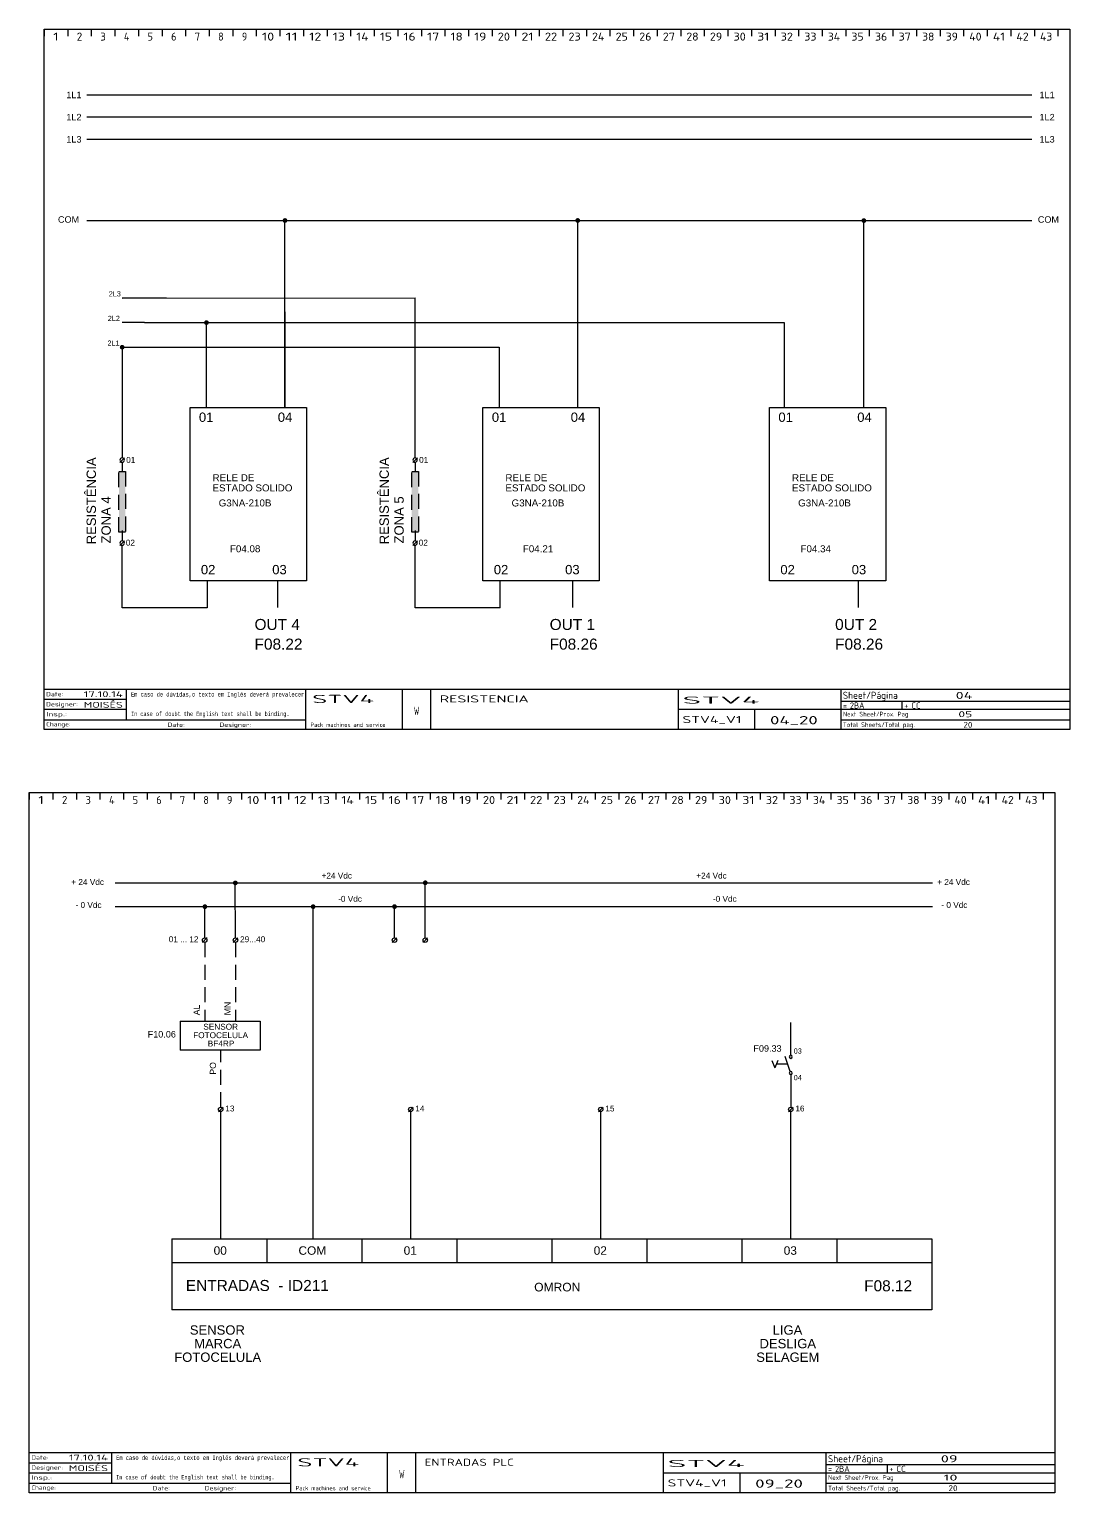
# Model space of a CAD drawing. Header units: millimetres. Extents: x 750 to 2990, y -243 to 998.
# Drawn here: x 2096 to 2537, y 377 to 998 of the extents above; entities that cross this region are included whole.
import ezdxf
from ezdxf.enums import TextEntityAlignment as Align

# ---------------------------------------------------------------- set-up
doc = ezdxf.new("R2010")
doc.units = ezdxf.units.MM
doc.linetypes.add('DASHED2', pattern=[9.525, 6.35, -3.175])
doc.linetypes.add('SOLID', pattern=[0])
for name, color, linetype in [('1', 3, 'Continuous'), ('3', 1, 'Continuous'), ('4', 6, 'DASHED2'), ('6', 7, 'Continuous')]:
    doc.layers.add(name, color=color, linetype=linetype)
doc.styles.add('MOJÚLU', font='arial.ttf')
doc.styles.add('MONOTXT', font='monotxt')
doc.styles.get("Standard").update_dxf_attribs({"font": 'ISOCP.SHX'})

# ---------------------------------------------------------------- blocks, each defined once
blk = doc.blocks.new('a4 legenda')
at = {"color": 1, "linetype": 'SOLID'}
for p, q in [((-435, 0), (-435, 297)), ((-435, 297), (-435, 294.03)), ((-435, 297), (0, 297)), ((-425, 297), (-425, 294.03)), ((-415, 297), (-415, 294.03)), ((-405, 297), (-405, 294.03)), ((-395, 297), (-395, 294.03)), ((-385, 297), (-385, 294.03)), ((-375, 297), (-375, 294.03)), ((-365, 297), (-365, 294.03)), ((-355, 297), (-355, 294.03)), ((-345, 297), (-345, 294.03)), ((-335, 297), (-335, 294.03)), ((-325, 297), (-325, 294.03)), ((-315, 297), (-315, 294.03)), ((-305, 297), (-305, 294.03)), ((-295, 297), (-295, 294.03)), ((-285, 297), (-285, 294.03)), ((-275, 297), (-275, 294.03)), ((-265, 297), (-265, 294.03)), ((-255, 297), (-255, 294.03)), ((-245, 297), (-245, 294.03)), ((-235, 297), (-235, 294.03)), ((-225, 297), (-225, 294.03)), ((-215, 297), (-215, 294.03)), ((-205, 297), (-205, 294.03)), ((-195, 297), (-195, 294.03)), ((-185, 297), (-185, 294.03)), ((-175, 297), (-175, 294.03)), ((-165, 297), (-165, 294.03)), ((-155, 297), (-155, 294.03)), ((-145, 297), (-145, 294.03)), ((-135, 297), (-135, 294.03)), ((-125, 297), (-125, 294.03)), ((-115, 297), (-115, 294.03)), ((-105, 297), (-105, 294.03)), ((-95, 297), (-95, 294.03)), ((-85, 297), (-85, 294.03)), ((-75, 297), (-75, 294.03)), ((-65, 297), (-65, 294.03)), ((-55, 297), (-55, 294.03)), ((-45, 297), (-45, 294.03)), ((-35, 297), (-35, 294.03)), ((-25, 297), (-25, 294.03)), ((-15, 297), (-15, 294.03)), ((-5, 297), (-5, 294.03)), ((0, 297), (0, 0)), ((-435, 17), (0, 17)), ((-435, 12.75), (-400, 12.75)), ((-400, 4), (-400, 17)), ((-324, 0), (-324, 17)), ((-283, 0), (-283, 17)), ((-271, 0), (-271, 17)), ((-166, 0), (-166, 17)), ((-97, 0), (-97, 17)), ((-435, 8.5), (-400, 8.5)), ((-165.8, 8.5), (0, 8.5)), ((-133.5, 0), (-133.5, 8.5)), ((-97, 12), (0, 12)), ((-71, 8.5), (-71, 12)), ((-435, 4), (-324, 4)), ((0, 0), (-435, 0)), ((-97, 4), (0, 4))]:
    blk.add_line(p, q, dxfattribs=at)
for s, width, p, p2 in [('1', 1.933331, (-431.1484, 292.19), (-428.8516, 292.19)), ('2', 1.109181, (-421.1484, 292.19), (-418.8516, 292.19)), ('3', 1.144135, (-411.1484, 292.19), (-408.8516, 292.19)), ('4', 1.041024, (-401.1484, 292.19), (-398.8516, 292.19)), ('5', 1.144135, (-391.1484, 292.19), (-388.8516, 292.19)), ('6', 1.128517, (-381.1484, 292.19), (-378.8516, 292.19)), ('7', 1.230301, (-371.1484, 292.19), (-368.8516, 292.19)), ('8', 1.230301, (-361.1484, 292.19), (-358.8516, 292.19)), ('9', 1.088599, (-351.1484, 292.19), (-348.8516, 292.19)), ('10', 1.454463, (-342.5938, 292.19), (-337.4062, 292.19)), ('11', 1.798176, (-332.594, 292.19), (-327.406, 292.19)), ('12', 1.376908, (-322.594, 292.19), (-317.406, 292.19)), ('13', 1.400421, (-312.594, 292.19), (-307.406, 292.19)), ('14', 1.329086, (-302.594, 292.19), (-297.406, 292.19)), ('15', 1.400421, (-292.594, 292.19), (-287.406, 292.19)), ('16', 1.389997, (-282.594, 292.19), (-277.406, 292.19)), ('17', 1.455666, (-272.594, 292.19), (-267.406, 292.19)), ('18', 1.455666, (-262.594, 292.19), (-257.406, 292.19)), ('19', 1.362748, (-252.594, 292.19), (-247.406, 292.19)), ('20', 1.22199, (-242.594, 292.19), (-237.406, 292.19)), ('21', 1.455666, (-232.594, 292.19), (-227.406, 292.19)), ('22', 1.166703, (-222.594, 292.19), (-217.406, 292.19)), ('23', 1.18354, (-212.594, 292.19), (-207.406, 292.19)), ('24', 1.132185, (-202.594, 292.19), (-197.406, 292.19)), ('25', 1.18354, (-192.594, 292.19), (-187.406, 292.19)), ('26', 1.176086, (-182.594, 292.19), (-177.406, 292.19)), ('27', 1.222759, (-172.594, 292.19), (-167.406, 292.19)), ('28', 1.222759, (-162.594, 292.19), (-157.406, 292.19)), ('29', 1.15652, (-152.594, 292.19), (-147.406, 292.19)), ('30', 1.22199, (-142.594, 292.19), (-137.406, 292.19)), ('31', 1.455666, (-132.594, 292.19), (-127.406, 292.19)), ('32', 1.166703, (-122.594, 292.19), (-117.406, 292.19)), ('33', 1.18354, (-112.594, 292.19), (-107.406, 292.19)), ('34', 1.132185, (-102.594, 292.19), (-97.406, 292.19)), ('35', 1.18354, (-92.594, 292.19), (-87.406, 292.19)), ('36', 1.176086, (-82.594, 292.19), (-77.406, 292.19)), ('37', 1.222759, (-72.594, 292.19), (-67.406, 292.19)), ('38', 1.222759, (-62.594, 292.19), (-57.406, 292.19)), ('39', 1.15652, (-52.594, 292.19), (-47.406, 292.19)), ('40', 1.131525, (-42.594, 292.19), (-37.406, 292.19)), ('41', 1.329086, (-32.594, 292.19), (-27.406, 292.19)), ('42', 1.083961, (-22.594, 292.19), (-17.406, 292.19)), ('43', 1.098481, (-12.594, 292.19), (-7.406, 292.19))]:
    blk.add_text(s, height=3.39429, dxfattribs=dict(at, width=width)).set_placement(p, p2, align=Align.FIT)
for tag, height, width, p, p2 in [('(142) ', 1.8, 1.384181, (-434.15225, 14.04), (-426.80225, 14.04)), ('(135) Drawn Date', 2.5, 1.427604, (-418.2115, 13.6667), (-401.6156, 13.6667)), ('(133) Page Descr. 1', 3, 1.16129, (-267.254, 11.4), (-229.454, 11.4)), ('(117) Project ', 3, 1.11732, (-164.254, 10.9), (-131.564, 10.9)), ('(127) ', 3, 0.973466, (-96.247, 12.9416), (-72.924, 12.9416)), ('(130) Current Project Page', 3, 1.220513, (-48.386, 12.9), (-41.246, 12.9)), ('(140) ', 1.8, 1.730061, (-434.15225, 5.54), (-425.26925, 5.54)), ('(141) ', 1.8, 1.399341, (-434.15225, 9.78), (-420.6703, 9.78)), ('(134) Drawn by', 2.5, 1.52606, (-418.2115, 9.16667), (-401.6156, 9.16667)), ('(132) Project Descr. 4', 3.5, 0.71218, (-278.184, 6.13333), (-275.816, 6.13333)), ('(126) Page Descr. 2', 2.5, 1.274498, (-267.211, 7.16667), (-235.711, 7.16667)), ('(121) ', 2.6, 1.23007, (-96.22, 8.81333), (-94.461, 8.81333)), ('(128) ', 2, 1.069362, (-96.165, 5.46104), (-68.391, 5.46104)), ('(120) Installation Name', 2.6, 1.057778, (-93.22, 8.81333), (-87.032, 8.81333)), ('(123) ', 2.6, 1.23007, (-70.22, 8.81333), (-68.461, 8.81333)), ('(122) Location Name', 2.6, 1.222769, (-67.22, 8.81333), (-63.246, 8.81333)), ('(131) Current Project Page', 2.5, 1.220513, (-47.239, 5.16667), (-41.289, 5.16667)), ('(139) ', 1.8, 1.330262, (-434.15225, 1.28), (-423.7363, 1.28)), ('(136) ', 1.8, 1.384162, (-382.6522, 1.04), (-375.3023, 1.04)), ('(137) ', 1.8, 1.399336, (-360.6522, 1.04), (-347.1703, 1.04)), ('(138) ', 1.8, 1.477527, (-322.052, 1.04), (-290.174, 1.04)), ('(116) Project Description', 3, 1.134799, (-164.254, 2.65), (-139.229, 2.65)), ('(118) Drawing Number', 3.5, 1.218286, (-127.127, 2.13333), (-106.873, 2.13333)), ('(119) ', 2, 1.061557, (-96.165, 0.96104), (-65.693, 0.96104)), ('(129) Number of pages in installation', 2.5, 1.16636, (-45.109, 0.66667), (-41.289, 0.66667))]:
    blk.add_attdef(tag, text='', height=height, dxfattribs=dict(at, width=width)).set_placement(p, p2, align=Align.FIT)
at = {"color": 1, "linetype": 'SOLID', "style": 'MONOTXT'}
for tag, width, p, p2 in [('(114) ', 0.760706, (-398.1522, 13.92), (-324.668, 13.92)), ('(115) ', 0.74678, (-398.1522, 5.65), (-330.942, 5.65))]:
    blk.add_attdef(tag, text='', height=1.8, dxfattribs=dict(at, width=width)).set_placement(p, p2, align=Align.FIT)
at = {"color": 2, "linetype": 'SOLID'}
for tag, width, p, p2 in [('(124) ', 1.179528, (-321.296, 11.1333), (-295.081, 11.1333)), ('(125) ', 1.189122, (-321.296, 5.18333), (-304.024, 5.18333))]:
    blk.add_attdef(tag, text='', height=3.5, dxfattribs=dict(at, width=width)).set_placement(p, p2, align=Align.FIT)

msp = doc.modelspace()

# ---------------------------------------------------------------- linework, layer by layer
for p, q in [((2120.44, 917.01), (2521.28, 917.01)), ((2204.49, 837.61), (2204.49, 917.01)), ((2328.71, 837.61), (2328.71, 917.01)), ((2450.04, 837.61), (2450.04, 917.01)), ((2135.48, 884.11), (2259.72, 884.13)), ((2154.3, 884.11), (2135.48, 884.11)), ((2259.72, 816.28), (2259.72, 884.13)), ((2204.49, 878.2), (2204.49, 837.61)), ((2144.89, 873.68), (2135.48, 873.68)), ((2144.89, 873.68), (2416.25, 873.68)), ((2171.11, 873.68), (2171.11, 837.61)), ((2416.25, 873.68), (2416.25, 837.61)), ((2135.48, 863.25), (2295.38, 863.3)), ((2135.48, 863.25), (2135.48, 816.28)), ((2295.38, 863.3), (2295.38, 837.61)), ((2171.6, 752.62), (2171.6, 764.08)), ((2201.49, 752.78), (2201.49, 764.08)), ((2295.84, 752.62), (2295.84, 764.08)), ((2326.67, 752.78), (2326.67, 764.08)), ((2447.75, 752.78), (2447.75, 764.08)), ((2171.57, 752.62), (2135.48, 752.62)), ((2295.8, 752.62), (2259.72, 752.62)), ((2216.46, 484.92), (2216.46, 625.9)), ((2417.72, 559.11), (2412.97, 559.11))]:
    msp.add_line(p, q)
for points in [[(2164.27, 837.61), (2213.6, 837.61), (2213.6, 764.08), (2164.27, 764.08)], [(2288.51, 837.61), (2337.84, 837.61), (2337.84, 764.08), (2288.51, 764.08)], [(2410.04, 837.61), (2459.37, 837.61), (2459.37, 764.08), (2410.04, 764.08)]]:
    msp.add_lwpolyline(points, close=True)
at = {"layer": '1', "color": 1, "extrusion": (-1.22461e-16, 0, -1)}
for p, q in [((2134.49, 814.35), (2136.47, 816.34)), ((2258.72, 814.35), (2260.71, 816.34)), ((2134.49, 779.16), (2136.47, 781.15)), ((2258.72, 779.16), (2260.71, 781.15))]:
    msp.add_line(p, q, dxfattribs=at)
at = {"layer": '1', "color": 0}
for p, q in [((2479.17, 635.9), (2132.53, 635.9)), ((2183.53, 612.64), (2183.47, 636.15)), ((2264.04, 612.64), (2263.98, 636.15)), ((2419.13, 562.86), (2419.13, 576.69)), ((2419.06, 554.67), (2419.06, 540.83)), ((2156.48, 484.92), (2478.88, 484.92)), ((2156.48, 484.92), (2156.48, 454.92)), ((2196.78, 484.92), (2196.78, 474.92)), ((2237.08, 484.92), (2237.08, 474.92)), ((2277.38, 484.92), (2277.38, 474.92)), ((2317.68, 484.92), (2317.68, 474.92)), ((2357.98, 484.92), (2357.98, 474.92)), ((2398.28, 484.92), (2398.28, 474.92)), ((2438.58, 484.92), (2438.58, 474.92)), ((2478.88, 484.92), (2478.88, 454.92)), ((2156.48, 474.92), (2478.88, 474.92)), ((2478.88, 454.92), (2156.48, 454.92))]:
    msp.add_line(p, q, dxfattribs=at)
at = {"layer": '1'}
for p, q in [((2160.01, 577.3), (2193.97, 577.3)), ((2160.01, 577.3), (2160.01, 564.95)), ((2193.97, 577.3), (2193.97, 564.95)), ((2193.97, 564.95), (2160.01, 564.95)), ((2410.99, 560.66), (2412.31, 557.55)), ((2413.63, 560.66), (2412.31, 557.55)), ((2418.82, 555.94), (2416.63, 562.27))]:
    msp.add_line(p, q, dxfattribs=at)
at = {"layer": '1', "color": 1, "extrusion": (-1.22461e-16, 0, -1)}
for centre in [(-2135.48, 815.35), (-2259.72, 815.35), (-2135.48, 780.16), (-2259.72, 780.16)]:
    msp.add_circle(centre, 0.937, dxfattribs=at)
at = {"layer": '3'}
for p, q in [((2169.81, 611.04), (2169.48, 610.71)), ((2171.46, 612.69), (2171.13, 612.36)), ((2182.87, 611.04), (2182.54, 610.71)), ((2184.52, 612.69), (2184.19, 612.36)), ((2250.32, 611.04), (2249.99, 610.71)), ((2251.97, 612.69), (2251.64, 612.36)), ((2263.38, 611.04), (2263.05, 610.71)), ((2265.03, 612.69), (2264.7, 612.36)), ((2178.26, 540.89), (2176.27, 538.9)), ((2258.86, 540.89), (2256.87, 538.9)), ((2339.46, 540.89), (2337.47, 538.9)), ((2420.06, 540.89), (2418.07, 538.9))]:
    msp.add_line(p, q, dxfattribs=at)
for centre in [(2170.47, 611.7), (2183.53, 611.7), (2250.98, 611.7), (2264.04, 611.7), (2177.26, 539.89), (2257.86, 539.89), (2338.46, 539.89), (2419.06, 539.89)]:
    msp.add_circle(centre, 0.937, dxfattribs=at)
at = {"layer": '4', "extrusion": (-1.22461e-16, 0, -1)}
for p, q in [((2135.48, 814.41), (2135.48, 810.5)), ((2259.72, 814.41), (2259.72, 810.5)), ((2135.48, 785.49), (2135.48, 781.09)), ((2259.72, 785.49), (2259.72, 781.09))]:
    msp.add_line(p, q, dxfattribs=at)
at = {"layer": '4'}
for p, q in [((2170.47, 610.76), (2170.47, 577.3)), ((2183.53, 610.76), (2183.53, 577.3)), ((2177.26, 540.83), (2177.26, 564.95))]:
    msp.add_line(p, q, dxfattribs=at)
for points in [[(2134.08, 810.5), (2136.88, 810.5), (2136.88, 784.75), (2134.08, 784.75)], [(2258.32, 810.5), (2261.12, 810.5), (2261.12, 784.75), (2258.32, 784.75)]]:
    msp.add_lwpolyline(points, close=True, dxfattribs=at)
for points in [[(2134.08, 810.5), (2134.08, 784.75), (2136.88, 810.5), (2136.88, 784.75)], [(2258.32, 810.5), (2258.32, 784.75), (2261.12, 810.5), (2261.12, 784.75)]]:
    msp.add_solid(points, dxfattribs=at)
at = {"layer": '6'}
for p, q in [((2521.28, 970.22), (2120.44, 970.22)), ((2521.28, 960.81), (2120.44, 960.81)), ((2521.28, 951.41), (2120.44, 951.41)), ((2135.48, 752.62), (2135.48, 779.22)), ((2259.72, 752.62), (2259.72, 779.22)), ((2132.53, 625.9), (2479.17, 625.9)), ((2170.47, 612.64), (2170.47, 625.8)), ((2250.98, 612.64), (2250.98, 625.8))]:
    msp.add_line(p, q, dxfattribs=at)
at = {"layer": '6', "color": 1}
for p, q in [((2169.81, 611.04), (2171.13, 612.36)), ((2182.87, 611.04), (2184.19, 612.36)), ((2250.32, 611.04), (2251.64, 612.36)), ((2263.38, 611.04), (2264.7, 612.36))]:
    msp.add_line(p, q, dxfattribs=at)
at = {"layer": '6', "color": 0}
for p, q in [((2177.26, 484.92), (2177.26, 538.96)), ((2257.86, 484.92), (2257.86, 538.96)), ((2338.46, 484.92), (2338.46, 538.96)), ((2419.06, 484.92), (2419.06, 538.96))]:
    msp.add_line(p, q, dxfattribs=at)
at = {"layer": '6'}
for points, const_width in [([(2204.03, 917.01, 1), (2205.03, 917.01, 1)], 1), ([(2328.2, 917.02, 1), (2329.2, 917.02, 1)], 1), ([(2449.57, 916.97, 1), (2450.57, 916.97, 1)], 1), ([(2170.71, 873.68, 1), (2171.71, 873.68, 1)], 1), ([(2134.98, 863.25, 1), (2135.98, 863.25, 1)], 1), ([(2135.48, 863.25, 1), (2135.98, 863.25, 1)], 0.5), ([(2182.97, 635.97, 1), (2183.97, 635.97, 1)], 1), ([(2263.53, 636.04, 1), (2264.53, 636.04, 1)], 1), ([(2170.08, 625.9, 1), (2171.08, 625.9, 1)], 1), ([(2215.96, 625.9, 1), (2216.96, 625.9, 1)], 1), ([(2250.49, 625.93, 1), (2251.49, 625.93, 1)], 1)]:
    msp.add_lwpolyline(points, format="xyb", close=True, dxfattribs=dict(at, const_width=const_width))
for centre, start, end in [((2419.06, 562.2), 90.00013, 180), ((2419.06, 562.2), 180, 269.9999), ((2419.06, 562.2), 0, 89.9999), ((2419.06, 562.2), 270.0001, 0), ((2419.06, 555.33), 90.00013, 180), ((2419.06, 555.33), 180, 269.9999), ((2419.06, 555.33), 0, 89.9999), ((2419.06, 555.33), 270.0001, 0)]:
    msp.add_arc(centre, 0.66, start, end, dxfattribs=at)

# ---------------------------------------------------------------- block references
ref = msp.add_blockref('a4 legenda', (2537.37, 701.13))
ref.add_attrib('(142) ', 'Date:', dxfattribs={"color": 1, "linetype": 'SOLID', "height": 1.8, "width": 1.384181}).set_placement((2103.22, 715.17), (2110.57, 715.17), align=Align.FIT)
ref.add_attrib('(141) ', 'Designer:', dxfattribs={"color": 1, "linetype": 'SOLID', "height": 1.8, "width": 1.399341}).set_placement((2103.22, 710.91), (2116.7, 710.91), align=Align.FIT)
ref.add_attrib('(140) ', 'Insp.:', dxfattribs={"color": 1, "linetype": 'SOLID', "height": 1.8, "width": 1.730061}).set_placement((2103.22, 706.67), (2112.11, 706.67), align=Align.FIT)
ref.add_attrib('(139) ', 'Change:', dxfattribs={"color": 1, "linetype": 'SOLID', "height": 1.8, "width": 1.330262}).set_placement((2103.22, 702.41), (2113.64, 702.41), align=Align.FIT)
ref.add_attrib('(138) ', 'Pack machines and service', dxfattribs={"color": 1, "linetype": 'SOLID', "height": 1.8, "width": 1.138541}).set_placement((2215.32, 702.17), (2247.2, 702.17), align=Align.FIT)
ref.add_attrib('(137) ', 'Designer:', dxfattribs={"color": 1, "linetype": 'SOLID', "height": 1.8, "width": 1.399336}).set_placement((2176.72, 702.17), (2190.2, 702.17), align=Align.FIT)
ref.add_attrib('(136) ', 'Date:', dxfattribs={"color": 1, "linetype": 'SOLID', "height": 1.8, "width": 1.384162}).set_placement((2154.72, 702.17), (2162.07, 702.17), align=Align.FIT)
ref.add_attrib('(135) Drawn Date', '17.10.14', dxfattribs={"color": 1, "linetype": 'SOLID', "height": 2.5, "width": 1.599605}).set_placement((2119.16, 714.79), (2135.76, 714.79), align=Align.FIT)
ref.add_attrib('(134) Drawn by', 'MOISÉS', dxfattribs={"color": 1, "linetype": 'SOLID', "height": 2.5, "width": 1.584483}).set_placement((2119.16, 710.29), (2135.76, 710.29), align=Align.FIT)
ref.add_attrib('(133) Page Descr. 1', 'RESISTENCIA', dxfattribs={"color": 1, "linetype": 'SOLID', "height": 3, "width": 1.691275}).set_placement((2270.12, 712.53), (2307.92, 712.53), align=Align.FIT)
ref.add_attrib('(132) Project Descr. 4', 'W', dxfattribs={"color": 1, "linetype": 'SOLID', "height": 3.5, "width": 0.71218}).set_placement((2259.19, 707.26), (2261.56, 707.26), align=Align.FIT)
ref.add_attrib('(131) Current Project Page', '05', dxfattribs={"color": 1, "linetype": 'SOLID', "height": 2.5, "width": 1.842931}).set_placement((2490.14, 706.29), (2496.09, 706.29), align=Align.FIT)
ref.add_attrib('(130) Current Project Page', '04', dxfattribs={"color": 1, "linetype": 'SOLID', "height": 3, "width": 1.762963}).set_placement((2488.99, 714.03), (2496.13, 714.03), align=Align.FIT)
ref.add_attrib('(129) Number of pages in installation', '20', dxfattribs={"color": 1, "linetype": 'SOLID', "height": 2.5, "width": 1.22163}).set_placement((2492.27, 701.79), (2496.09, 701.79), align=Align.FIT)
ref.add_attrib('(128) ', 'Next Sheet/Prox. Pag', dxfattribs={"color": 1, "linetype": 'SOLID', "height": 2, "width": 1.069362}).set_placement((2441.21, 706.59), (2468.98, 706.59), align=Align.FIT)
ref.add_attrib('(127) ', 'Sheet/Página', dxfattribs={"color": 1, "linetype": 'SOLID', "height": 3, "width": 0.973466}).set_placement((2441.13, 714.07), (2464.45, 714.07), align=Align.FIT)
ref.add_attrib('(124) ', 'STV4', dxfattribs={"color": 2, "linetype": 'SOLID', "height": 3.5, "width": 2.377778}).set_placement((2216.08, 712.26), (2242.29, 712.26), align=Align.FIT)
ref.add_attrib('(123) ', '+', dxfattribs={"color": 1, "linetype": 'SOLID', "height": 2.6, "width": 1.23007}).set_placement((2467.15, 709.94), (2468.91, 709.94), align=Align.FIT)
ref.add_attrib('(122) Location Name', 'CC', dxfattribs={"color": 1, "linetype": 'SOLID', "height": 2.6, "width": 1.222769}).set_placement((2470.15, 709.94), (2474.13, 709.94), align=Align.FIT)
ref.add_attrib('(121) ', '=', dxfattribs={"color": 1, "linetype": 'SOLID', "height": 2.6, "width": 1.23007}).set_placement((2441.15, 709.94), (2442.91, 709.94), align=Align.FIT)
ref.add_attrib('(120) Installation Name', '2BA', dxfattribs={"color": 1, "linetype": 'SOLID', "height": 2.6, "width": 1.057778}).set_placement((2444.15, 709.94), (2450.34, 709.94), align=Align.FIT)
ref.add_attrib('(119) ', 'Total Sheets/Total pag.', dxfattribs={"color": 1, "linetype": 'SOLID', "height": 2, "width": 1.061557}).set_placement((2441.21, 702.09), (2471.68, 702.09), align=Align.FIT)
ref.add_attrib('(118) Drawing Number', '04_20', dxfattribs={"color": 1, "linetype": 'SOLID', "height": 3.5, "width": 1.502772}).set_placement((2410.25, 703.26), (2430.5, 703.26), align=Align.FIT)
ref.add_attrib('(117) Project ', 'STV4', dxfattribs={"color": 1, "linetype": 'SOLID', "height": 3, "width": 3.459259}).set_placement((2373.12, 712.03), (2405.81, 712.03), align=Align.FIT)
ref.add_attrib('(116) Project Description', 'STV4_V1', dxfattribs={"color": 1, "linetype": 'SOLID', "height": 3, "width": 1.476401}).set_placement((2373.12, 703.78), (2398.15, 703.78), align=Align.FIT)
ref.add_attrib('(115) ', 'In case of doubt the English text shall be binding.', dxfattribs={"color": 1, "linetype": 'SOLID', "height": 1.8, "style": 'MONOTXT', "width": 0.74678}).set_placement((2139.22, 706.78), (2206.43, 706.78), align=Align.FIT)
ref.add_attrib('(114) ', 'Em caso de dúvidas,o texto em Inglês deverá prevalecer', dxfattribs={"color": 1, "linetype": 'SOLID', "height": 1.8, "style": 'MONOTXT', "width": 0.760706}).set_placement((2139.22, 715.05), (2212.71, 715.05), align=Align.FIT)
ref = msp.add_blockref('a4 legenda', (2531.07, 377.27))
ref.add_attrib('(142) ', 'Date:', dxfattribs={"color": 1, "linetype": 'SOLID', "height": 1.8, "width": 1.384181}).set_placement((2096.92, 391.31), (2104.27, 391.31), align=Align.FIT)
ref.add_attrib('(141) ', 'Designer:', dxfattribs={"color": 1, "linetype": 'SOLID', "height": 1.8, "width": 1.399341}).set_placement((2096.92, 387.05), (2110.4, 387.05), align=Align.FIT)
ref.add_attrib('(140) ', 'Insp.:', dxfattribs={"color": 1, "linetype": 'SOLID', "height": 1.8, "width": 1.730061}).set_placement((2096.92, 382.81), (2105.8, 382.81), align=Align.FIT)
ref.add_attrib('(139) ', 'Change:', dxfattribs={"color": 1, "linetype": 'SOLID', "height": 1.8, "width": 1.330262}).set_placement((2096.92, 378.55), (2107.34, 378.55), align=Align.FIT)
ref.add_attrib('(138) ', 'Pack machines and service', dxfattribs={"color": 1, "linetype": 'SOLID', "height": 1.8, "width": 1.138541}).set_placement((2209.02, 378.31), (2240.9, 378.31), align=Align.FIT)
ref.add_attrib('(137) ', 'Designer:', dxfattribs={"color": 1, "linetype": 'SOLID', "height": 1.8, "width": 1.399336}).set_placement((2170.42, 378.31), (2183.9, 378.31), align=Align.FIT)
ref.add_attrib('(136) ', 'Date:', dxfattribs={"color": 1, "linetype": 'SOLID', "height": 1.8, "width": 1.384162}).set_placement((2148.42, 378.31), (2155.77, 378.31), align=Align.FIT)
ref.add_attrib('(135) Drawn Date', '17.10.14', dxfattribs={"color": 1, "linetype": 'SOLID', "height": 2.5, "width": 1.599605}).set_placement((2112.86, 390.93), (2129.46, 390.93), align=Align.FIT)
ref.add_attrib('(134) Drawn by', 'MOISÉS', dxfattribs={"color": 1, "linetype": 'SOLID', "height": 2.5, "width": 1.584483}).set_placement((2112.86, 386.43), (2129.46, 386.43), align=Align.FIT)
ref.add_attrib('(133) Page Descr. 1', 'ENTRADAS PLC', dxfattribs={"color": 1, "linetype": 'SOLID', "height": 3, "width": 1.407821}).set_placement((2263.82, 388.67), (2301.62, 388.67), align=Align.FIT)
ref.add_attrib('(132) Project Descr. 4', 'W', dxfattribs={"color": 1, "linetype": 'SOLID', "height": 3.5, "width": 0.71218}).set_placement((2252.89, 383.4), (2255.26, 383.4), align=Align.FIT)
ref.add_attrib('(131) Current Project Page', '10', dxfattribs={"color": 1, "linetype": 'SOLID', "height": 2.5, "width": 2.264968}).set_placement((2483.83, 382.43), (2489.78, 382.43), align=Align.FIT)
ref.add_attrib('(130) Current Project Page', '09', dxfattribs={"color": 1, "linetype": 'SOLID', "height": 3, "width": 1.800856}).set_placement((2482.69, 390.17), (2489.83, 390.17), align=Align.FIT)
ref.add_attrib('(129) Number of pages in installation', '20', dxfattribs={"color": 1, "linetype": 'SOLID', "height": 2.5, "width": 1.22163}).set_placement((2485.96, 377.93), (2489.78, 377.93), align=Align.FIT)
ref.add_attrib('(128) ', 'Next Sheet/Prox. Pag', dxfattribs={"color": 1, "linetype": 'SOLID', "height": 2, "width": 1.069362}).set_placement((2434.91, 382.73), (2462.68, 382.73), align=Align.FIT)
ref.add_attrib('(127) ', 'Sheet/Página', dxfattribs={"color": 1, "linetype": 'SOLID', "height": 3, "width": 0.973466}).set_placement((2434.83, 390.21), (2458.15, 390.21), align=Align.FIT)
ref.add_attrib('(124) ', 'STV4', dxfattribs={"color": 2, "linetype": 'SOLID', "height": 3.5, "width": 2.377778}).set_placement((2209.78, 388.4), (2235.99, 388.4), align=Align.FIT)
ref.add_attrib('(123) ', '+', dxfattribs={"color": 1, "linetype": 'SOLID', "height": 2.6, "width": 1.23007}).set_placement((2460.85, 386.08), (2462.61, 386.08), align=Align.FIT)
ref.add_attrib('(122) Location Name', 'CC', dxfattribs={"color": 1, "linetype": 'SOLID', "height": 2.6, "width": 1.222769}).set_placement((2463.85, 386.08), (2467.83, 386.08), align=Align.FIT)
ref.add_attrib('(121) ', '=', dxfattribs={"color": 1, "linetype": 'SOLID', "height": 2.6, "width": 1.23007}).set_placement((2434.85, 386.08), (2436.61, 386.08), align=Align.FIT)
ref.add_attrib('(120) Installation Name', '2BA', dxfattribs={"color": 1, "linetype": 'SOLID', "height": 2.6, "width": 1.057778}).set_placement((2437.85, 386.08), (2444.04, 386.08), align=Align.FIT)
ref.add_attrib('(119) ', 'Total Sheets/Total pag.', dxfattribs={"color": 1, "linetype": 'SOLID', "height": 2, "width": 1.061557}).set_placement((2434.91, 378.23), (2465.38, 378.23), align=Align.FIT)
ref.add_attrib('(118) Drawing Number', '09_20', dxfattribs={"color": 1, "linetype": 'SOLID', "height": 3.5, "width": 1.541402}).set_placement((2403.95, 379.4), (2424.2, 379.4), align=Align.FIT)
ref.add_attrib('(117) Project ', 'STV4', dxfattribs={"color": 1, "linetype": 'SOLID', "height": 3, "width": 3.459259}).set_placement((2366.82, 388.17), (2399.51, 388.17), align=Align.FIT)
ref.add_attrib('(116) Project Description', 'STV4_V1', dxfattribs={"color": 1, "linetype": 'SOLID', "height": 3, "width": 1.476401}).set_placement((2366.82, 379.92), (2391.84, 379.92), align=Align.FIT)
ref.add_attrib('(115) ', 'In case of doubt the English text shall be binding.', dxfattribs={"color": 1, "linetype": 'SOLID', "height": 1.8, "style": 'MONOTXT', "width": 0.74678}).set_placement((2132.92, 382.92), (2200.13, 382.92), align=Align.FIT)
ref.add_attrib('(114) ', 'Em caso de dúvidas,o texto em Inglês deverá prevalecer', dxfattribs={"color": 1, "linetype": 'SOLID', "height": 1.8, "style": 'MONOTXT', "width": 0.760706}).set_placement((2132.92, 391.19), (2206.4, 391.19), align=Align.FIT)

# ---------------------------------------------------------------- texts
at = {"layer": '1', "color": 0, "char_height": 2.5, "attachment_point": 1, "style": 'MOJÚLU'}
for s, insert, width in [('+24 Vdc', (2220.03, 640.32), 33.8847), ('+24 Vdc', (2378.99, 640.32), 33.8847), ('- 0 Vdc ', (2115.67, 627.86), 11.1415), ('-0 Vdc', (2227.08, 630.47), 33.8847), ('-0 Vdc', (2386.03, 630.47), 33.8847), ('- 0 Vdc ', (2482.93, 627.86), 11.1415), ('01 ... 12', (2155.23, 613.33), 14.8616), ('29...40', (2185.48, 613.33), 10.3826), ('13', (2179.21, 541.52), 10.3826), ('14', (2259.81, 541.52), 10.3826), ('15', (2340.41, 541.52), 10.3826), ('16', (2421.01, 541.52), 10.3826)]:
    msp.add_mtext(s, dxfattribs=dict(at, insert=insert, width=width))
at = {"layer": '6', "style": 'MOJÚLU'}
for s, height, p in [('1L1', 2.75, (2111.81, 968.89)), ('1L1', 2.75, (2524.57, 968.89)), ('1L2', 2.75, (2111.81, 959.48)), ('1L2', 2.75, (2524.57, 959.48)), ('1L3', 2.75, (2111.81, 950.07)), ('1L3', 2.75, (2524.57, 950.07)), ('COM', 2.75, (2108.25, 916.05)), ('COM', 2.75, (2523.85, 916.05)), ('2L3', 2.2, (2129.78, 884.79)), ('2L2', 2.2, (2129.37, 874.36)), ('2L1', 2.2, (2129.24, 863.89)), ('01', 3.96, (2168.03, 831.57)), ('04', 3.96, (2201.48, 831.57)), ('01', 3.96, (2292.26, 831.57)), ('04', 3.96, (2325.72, 831.57)), ('01', 3.96, (2413.8, 831.57)), ('04', 3.96, (2447.26, 831.57)), ('RELE DE ', 2.97, (2173.8, 806.4)), ('RELE DE ', 2.97, (2298.04, 806.4)), ('RELE DE ', 2.97, (2419.58, 806.4)), ('ESTADO SOLIDO', 2.97, (2173.8, 802.08)), ('ESTADO SOLIDO', 2.97, (2298.04, 802.08)), ('ESTADO SOLIDO', 2.97, (2419.58, 802.08)), ('G3NA-210B', 2.97, (2176.41, 795.69)), ('G3NA-210B', 2.97, (2300.65, 795.69)), ('G3NA-210B', 2.97, (2422.18, 795.69)), ('F04.08', 2.97, (2181.18, 776.25)), ('F04.21', 2.97, (2305.42, 776.25)), ('F04.34', 2.97, (2423.19, 776.25)), ('02', 3.96, (2168.86, 766.91)), ('03', 3.96, (2199.12, 766.91)), ('02', 3.96, (2293.1, 766.91)), ('03', 3.96, (2323.35, 766.91)), ('02', 3.96, (2414.64, 766.91)), ('03', 3.96, (2444.89, 766.91)), ('F10.06', 2.75, (2146.3, 570.39)), ('F09.33', 2.75, (2403.21, 564.36)), ('03', 2.2, (2420.32, 563.55)), ('04', 2.2, (2420.32, 552.28)), ('OMRON', 3.658, (2310.23, 462.67))]:
    msp.add_text(s, height=height, dxfattribs=at).set_placement(p)
for s, height, p in [('RESISTÊNCIA', 3.96, (2124.34, 779.63)), ('RESISTÊNCIA', 3.96, (2248.58, 779.63)), ('ZONA 4', 3.96, (2130.65, 779.99)), ('ZONA 5', 3.96, (2254.89, 779.99)), ('AL', 2.64, (2168.42, 579.82)), ('MN', 2.64, (2181.48, 579.82)), ('PO', 2.64, (2175.29, 554.63))]:
    msp.add_text(s, height=height, rotation=90, dxfattribs=at).set_placement(p)
for s, p in [('01', (2141.06, 813.43)), ('01', (2265.3, 813.43)), ('02', (2140.91, 778.34)), ('02', (2265.15, 778.34))]:
    msp.add_text(s, height=2.5, dxfattribs=at).set_placement(p, align=Align.BOTTOM_RIGHT)
for s, height, p in [('OUT 4', 4.68, (2191.61, 747.96)), ('OUT 1', 4.68, (2316.79, 747.96)), ('0UT 2', 4.68, (2437.87, 747.96)), ('F08.22', 4.68, (2191.61, 739.62)), ('F08.22', 4.68, (2191.61, 739.62)), ('F08.22', 4.68, (2191.61, 739.62)), ('F08.26', 4.68, (2316.79, 739.62)), ('F08.26', 4.68, (2316.79, 739.62)), ('F08.26', 4.68, (2316.79, 739.62)), ('F08.26', 4.68, (2437.87, 739.62)), ('F08.26', 4.68, (2437.87, 739.62)), ('F08.26', 4.68, (2437.87, 739.62)), ('00', 3.6, (2174.27, 481.82)), ('COM', 3.6, (2210.26, 481.82)), ('01', 3.6, (2254.87, 481.82)), ('02', 3.6, (2335.47, 481.82)), ('03', 3.6, (2416.07, 481.82)), ('ENTRADAS  - ID211', 4.68, (2162.48, 467.53)), ('F08.12', 4.68, (2450.18, 467.4))]:
    msp.add_text(s, height=height, dxfattribs=at).set_placement(p, align=Align.TOP_LEFT)
for p in [(2120.83, 636.41), (2488.09, 636.41)]:
    msp.add_text('+ 24 Vdc', height=2.5, dxfattribs=at).set_placement(p, align=Align.MIDDLE)
at = {"layer": '6', "linetype": 'DASHED2', "style": 'MOJÚLU'}
for s, p in [('FOTOCELULA', (2165.59, 572.62)), ('SENSOR', (2169.88, 576.22)), ('BF4RP', (2171.79, 569.08))]:
    msp.add_text(s, height=2.5, dxfattribs=at).set_placement(p, align=Align.TOP_LEFT)
at = {"layer": '6', "style": 'MOJÚLU'}
for s, p in [('SENSOR', (2175.85, 444.32)), ('LIGA', (2417.65, 444.32)), ('MARCA', (2175.99, 438.56)), ('DESLIGA', (2417.79, 438.56)), ('FOTOCELULA', (2175.99, 432.79)), ('SELAGEM', (2417.79, 432.79))]:
    msp.add_text(s, height=3.96, dxfattribs=at).set_placement(p, align=Align.CENTER)

doc.saveas('drawing.dxf')
